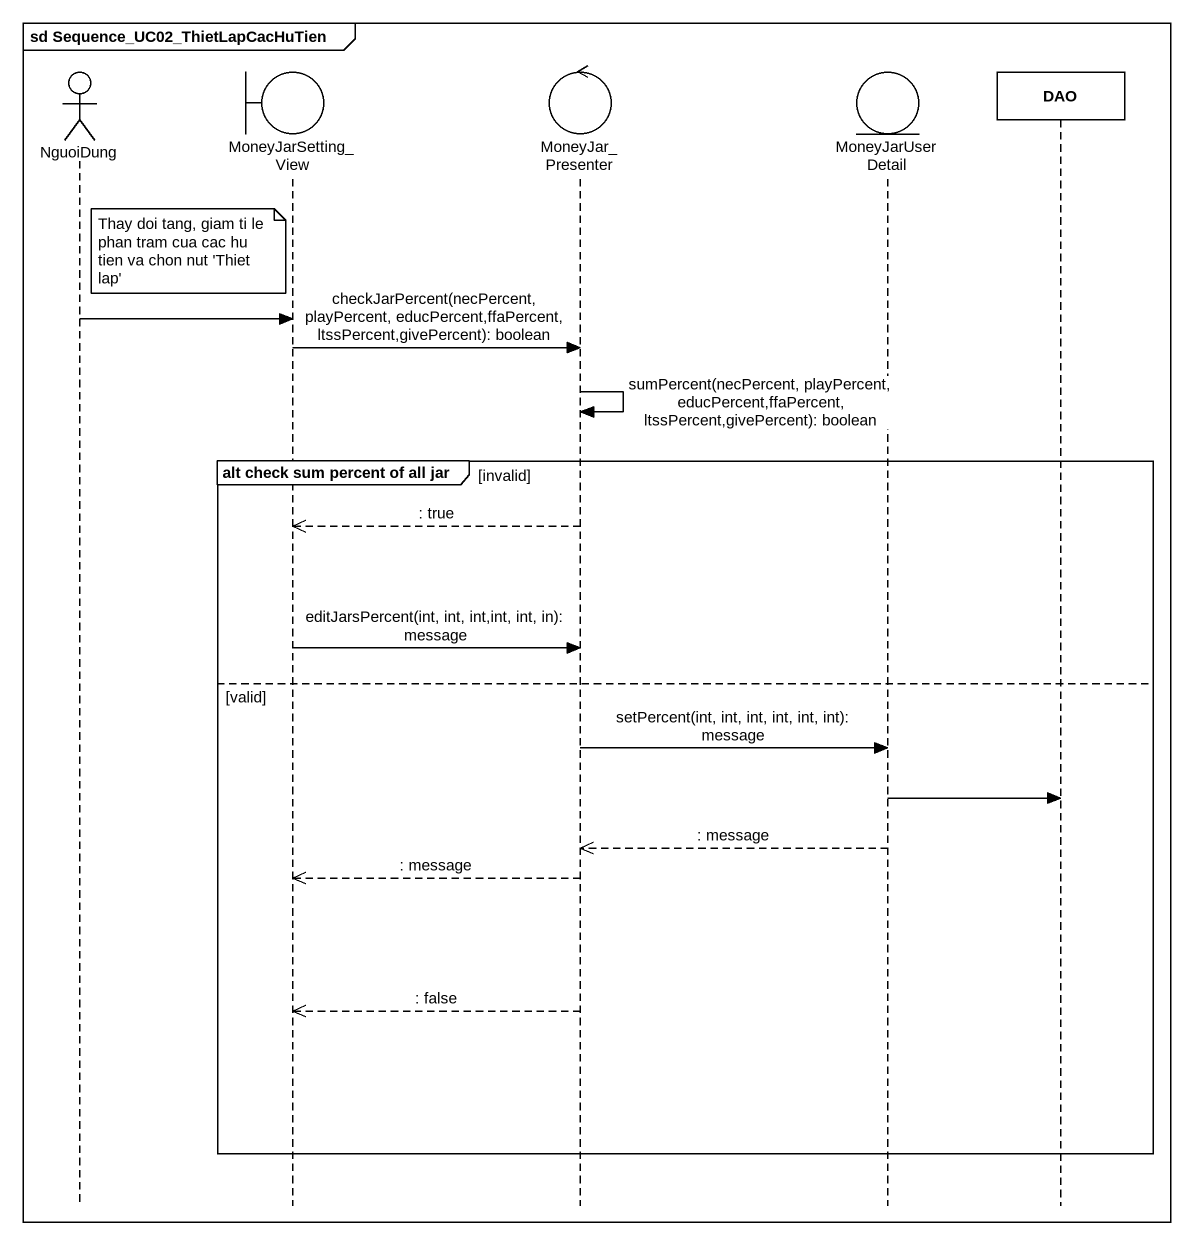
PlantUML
@startuml
mainframe sd Sequence_UC02_ThietLapCacHuTien
hide footbox
actor NguoiDung
boundary MoneyJarSetting_View
control MoneyJar_Presenter
entity MoneyJarUserDetail
participant DAO

note left of MoneyJarSetting_View : Thay doi tang, giam ti le phan tram cua cac hu tien va chon nut 'Thiet lap'
NguoiDung -> MoneyJarSetting_View
MoneyJarSetting_View -> MoneyJar_Presenter : checkJarPercent(necPercent, playPercent, educPercent,ffaPercent, ltssPercent,givePercent): boolean
MoneyJar_Presenter -> MoneyJar_Presenter : sumPercent(necPercent, playPercent, educPercent,ffaPercent, ltssPercent,givePercent): boolean
group alt check sum percent of all jar [invalid]
  MoneyJar_Presenter -->> MoneyJarSetting_View : : true
  MoneyJarSetting_View -> MoneyJar_Presenter : editJarsPercent(int, int, int,int, int, in): message
else valid
  MoneyJar_Presenter -> MoneyJarUserDetail : setPercent(int, int, int, int, int, int): message
  MoneyJarUserDetail -> DAO
  MoneyJarUserDetail -->> MoneyJar_Presenter : : message
  MoneyJar_Presenter -->> MoneyJarSetting_View : : message
  MoneyJar_Presenter -->> MoneyJarSetting_View : : false
end
@enduml
